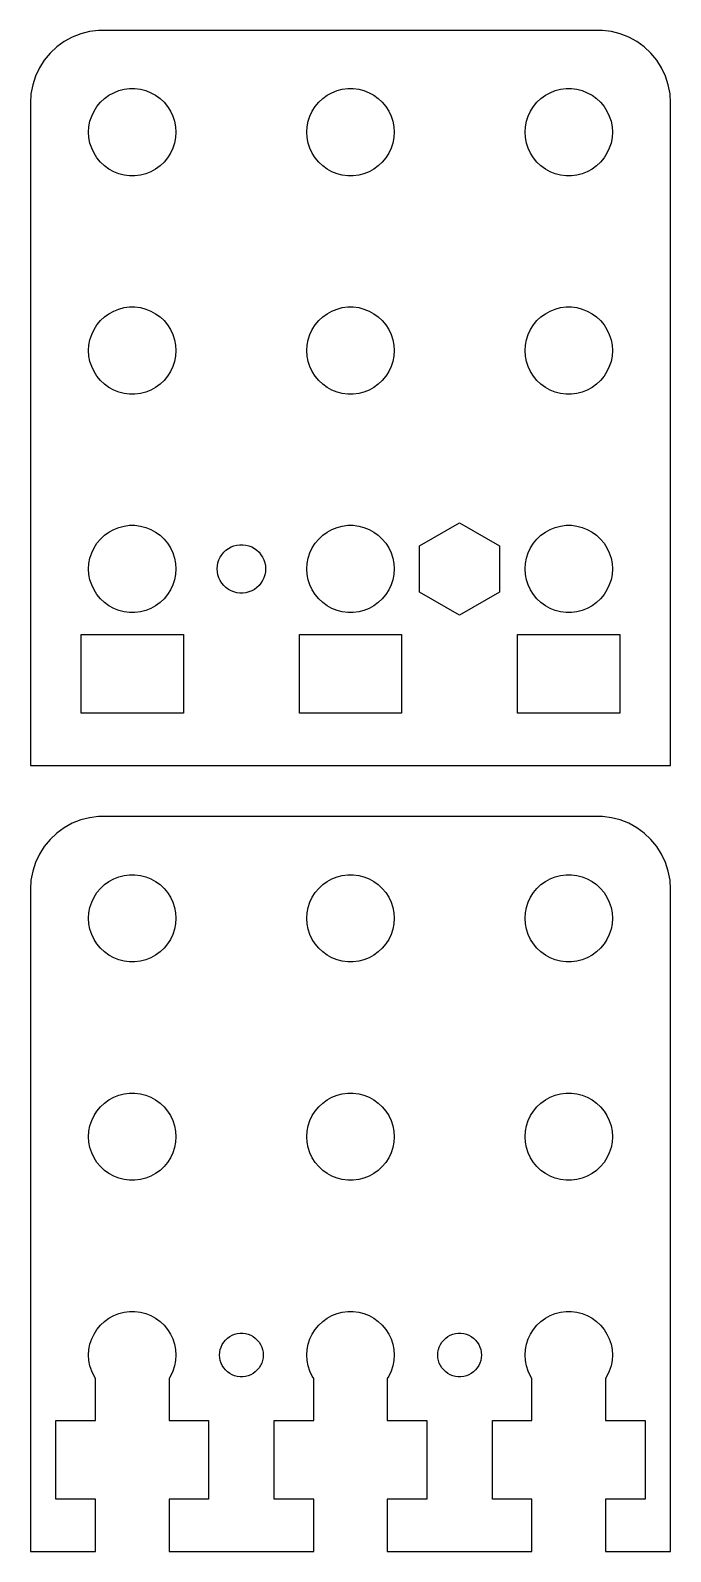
# Model space of a CAD drawing. Header units: metres. Extents: x -22 to 22, y 0 to 212.
# Drawn here: x -22 to 22, y 108 to 212.5 of the extents above; entities that cross this region are included whole.
import ezdxf

# ---------------------------------------------------------------- set-up
doc = ezdxf.new("R2010")
doc.units = ezdxf.units.M

msp = doc.modelspace()

# ---------------------------------------------------------------- linework, layer by layer
for p, q in [((-18.5451, 212.255), (-19.1289, 212.024)), ((-17.9369, 212.411), (-18.5451, 212.255)), ((-17.3139, 212.49), (-17.9369, 212.411)), ((17.3139, 212.49), (-17.3139, 212.49)), ((17.9369, 212.411), (17.3139, 212.49)), ((18.5451, 212.255), (17.9369, 212.411)), ((19.1289, 212.024), (18.5451, 212.255)), ((-20.1871, 211.353), (-20.6448, 210.923)), ((-19.6791, 211.722), (-20.1871, 211.353)), ((-19.1289, 212.024), (-19.6791, 211.722)), ((19.6791, 211.722), (19.1289, 212.024)), ((20.1871, 211.353), (19.6791, 211.722)), ((20.6448, 210.923), (20.1871, 211.353)), ((-21.0451, 210.439), (-21.3815, 209.909)), ((-20.6448, 210.923), (-21.0451, 210.439)), ((21.0451, 210.439), (20.6448, 210.923)), ((21.3815, 209.909), (21.0451, 210.439)), ((-21.6489, 209.341), (-21.8429, 208.743)), ((-21.3815, 209.909), (-21.6489, 209.341)), ((21.6489, 209.341), (21.3815, 209.909)), ((21.8429, 208.743), (21.6489, 209.341)), ((-21.9606, 208.127), (-22, 207.5)), ((-21.8429, 208.743), (-21.9606, 208.127)), ((-16.9123, 207.812), (-16.6075, 208.033)), ((-16.6075, 208.033), (-16.2773, 208.214)), ((-16.2773, 208.214), (-15.927, 208.353)), ((-15.927, 208.353), (-15.5621, 208.447)), ((-15.5621, 208.447), (-15.1884, 208.494)), ((-15.1884, 208.494), (-14.8116, 208.494)), ((-14.8116, 208.494), (-14.4379, 208.447)), ((-14.4379, 208.447), (-14.0729, 208.353)), ((-14.0729, 208.353), (-13.7227, 208.214)), ((-13.7227, 208.214), (-13.3925, 208.033)), ((-13.3925, 208.033), (-13.0877, 207.812)), ((-1.91226, 207.812), (-1.60747, 208.033)), ((-1.60747, 208.033), (-1.27733, 208.214)), ((-1.27733, 208.214), (-0.92705, 208.353)), ((-0.92705, 208.353), (-0.56213, 208.447)), ((-0.56213, 208.447), (-0.18837, 208.494)), ((-0.18837, 208.494), (0.18837, 208.494)), ((0.18837, 208.494), (0.56213, 208.447)), ((0.56213, 208.447), (0.92705, 208.353)), ((0.92705, 208.353), (1.27733, 208.214)), ((1.27733, 208.214), (1.60747, 208.033)), ((1.60747, 208.033), (1.91226, 207.812)), ((13.0877, 207.812), (13.3925, 208.033)), ((13.3925, 208.033), (13.7227, 208.214)), ((13.7227, 208.214), (14.0729, 208.353)), ((14.0729, 208.353), (14.4379, 208.447)), ((14.4379, 208.447), (14.8116, 208.494)), ((14.8116, 208.494), (15.1884, 208.494)), ((15.1884, 208.494), (15.5621, 208.447)), ((15.5621, 208.447), (15.927, 208.353)), ((15.927, 208.353), (16.2773, 208.214)), ((16.2773, 208.214), (16.6075, 208.033)), ((16.6075, 208.033), (16.9123, 207.812)), ((21.9606, 208.127), (21.8429, 208.743)), ((22, 207.5), (21.9606, 208.127)), ((-22, 207.5), (-22, 162)), ((-17.7893, 206.604), (-17.6289, 206.945)), ((-17.6289, 206.945), (-17.427, 207.263)), ((-17.427, 207.263), (-17.1869, 207.554)), ((-17.1869, 207.554), (-16.9123, 207.812)), ((-13.0877, 207.812), (-12.8131, 207.554)), ((-12.8131, 207.554), (-12.5729, 207.263)), ((-12.5729, 207.263), (-12.3711, 206.945)), ((-12.3711, 206.945), (-12.2107, 206.604)), ((-2.78932, 206.604), (-2.62891, 206.945)), ((-2.62891, 206.945), (-2.42705, 207.263)), ((-2.42705, 207.263), (-2.1869, 207.554)), ((-2.1869, 207.554), (-1.91226, 207.812)), ((1.91226, 207.812), (2.1869, 207.554)), ((2.1869, 207.554), (2.42705, 207.263)), ((2.42705, 207.263), (2.62891, 206.945)), ((2.62891, 206.945), (2.78932, 206.604)), ((12.2107, 206.604), (12.3711, 206.945)), ((12.3711, 206.945), (12.5729, 207.263)), ((12.5729, 207.263), (12.8131, 207.554)), ((12.8131, 207.554), (13.0877, 207.812)), ((16.9123, 207.812), (17.1869, 207.554)), ((17.1869, 207.554), (17.427, 207.263)), ((17.427, 207.263), (17.6289, 206.945)), ((17.6289, 206.945), (17.7893, 206.604)), ((22, 162), (22, 207.5)), ((-18, 205.5), (-17.9763, 205.876)), ((-17.9763, 205.876), (-17.9057, 206.246)), ((-17.9057, 206.246), (-17.7893, 206.604)), ((-12.2107, 206.604), (-12.0942, 206.246)), ((-12.0942, 206.246), (-12.0237, 205.876)), ((-12.0237, 205.876), (-12, 205.5)), ((-3, 205.5), (-2.97633, 205.876)), ((-2.97633, 205.876), (-2.90575, 206.246)), ((-2.90575, 206.246), (-2.78932, 206.604)), ((2.78932, 206.604), (2.90575, 206.246)), ((2.90575, 206.246), (2.97633, 205.876)), ((2.97633, 205.876), (3, 205.5)), ((12, 205.5), (12.0237, 205.876)), ((12.0237, 205.876), (12.0942, 206.246)), ((12.0942, 206.246), (12.2107, 206.604)), ((17.7893, 206.604), (17.9057, 206.246)), ((17.9057, 206.246), (17.9763, 205.876)), ((17.9763, 205.876), (18, 205.5)), ((-17.9763, 205.124), (-18, 205.5)), ((-17.9057, 204.754), (-17.9763, 205.124)), ((-12.0237, 205.124), (-12.0942, 204.754)), ((-12, 205.5), (-12.0237, 205.124)), ((-2.97633, 205.124), (-3, 205.5)), ((-2.90575, 204.754), (-2.97633, 205.124)), ((2.97633, 205.124), (2.90575, 204.754)), ((3, 205.5), (2.97633, 205.124)), ((12.0237, 205.124), (12, 205.5)), ((12.0942, 204.754), (12.0237, 205.124)), ((17.9763, 205.124), (17.9057, 204.754)), ((18, 205.5), (17.9763, 205.124)), ((-17.7893, 204.396), (-17.9057, 204.754)), ((-17.6289, 204.055), (-17.7893, 204.396)), ((-17.427, 203.737), (-17.6289, 204.055)), ((-12.3711, 204.055), (-12.5729, 203.737)), ((-12.2107, 204.396), (-12.3711, 204.055)), ((-12.0942, 204.754), (-12.2107, 204.396)), ((-2.78932, 204.396), (-2.90575, 204.754)), ((-2.62891, 204.055), (-2.78932, 204.396)), ((-2.42705, 203.737), (-2.62891, 204.055)), ((2.62891, 204.055), (2.42705, 203.737)), ((2.78932, 204.396), (2.62891, 204.055)), ((2.90575, 204.754), (2.78932, 204.396)), ((12.2107, 204.396), (12.0942, 204.754)), ((12.3711, 204.055), (12.2107, 204.396)), ((12.5729, 203.737), (12.3711, 204.055)), ((17.6289, 204.055), (17.427, 203.737)), ((17.7893, 204.396), (17.6289, 204.055)), ((17.9057, 204.754), (17.7893, 204.396)), ((-17.1869, 203.446), (-17.427, 203.737)), ((-16.9123, 203.188), (-17.1869, 203.446)), ((-16.6075, 202.967), (-16.9123, 203.188)), ((-16.2773, 202.786), (-16.6075, 202.967)), ((-15.927, 202.647), (-16.2773, 202.786)), ((-13.7227, 202.786), (-14.0729, 202.647)), ((-13.3925, 202.967), (-13.7227, 202.786)), ((-13.0877, 203.188), (-13.3925, 202.967)), ((-12.8131, 203.446), (-13.0877, 203.188)), ((-12.5729, 203.737), (-12.8131, 203.446)), ((-2.1869, 203.446), (-2.42705, 203.737)), ((-1.91226, 203.188), (-2.1869, 203.446)), ((-1.60747, 202.967), (-1.91226, 203.188)), ((-1.27733, 202.786), (-1.60747, 202.967)), ((-0.92705, 202.647), (-1.27733, 202.786)), ((1.27733, 202.786), (0.92705, 202.647)), ((1.60747, 202.967), (1.27733, 202.786)), ((1.91226, 203.188), (1.60747, 202.967)), ((2.1869, 203.446), (1.91226, 203.188)), ((2.42705, 203.737), (2.1869, 203.446)), ((12.8131, 203.446), (12.5729, 203.737)), ((13.0877, 203.188), (12.8131, 203.446)), ((13.3925, 202.967), (13.0877, 203.188)), ((13.7227, 202.786), (13.3925, 202.967)), ((14.0729, 202.647), (13.7227, 202.786)), ((16.2773, 202.786), (15.927, 202.647)), ((16.6075, 202.967), (16.2773, 202.786)), ((16.9123, 203.188), (16.6075, 202.967)), ((17.1869, 203.446), (16.9123, 203.188)), ((17.427, 203.737), (17.1869, 203.446)), ((-15.5621, 202.553), (-15.927, 202.647)), ((-15.1884, 202.506), (-15.5621, 202.553)), ((-14.8116, 202.506), (-15.1884, 202.506)), ((-14.4379, 202.553), (-14.8116, 202.506)), ((-14.0729, 202.647), (-14.4379, 202.553)), ((-0.56213, 202.553), (-0.92705, 202.647)), ((-0.18837, 202.506), (-0.56213, 202.553)), ((0.18837, 202.506), (-0.18837, 202.506)), ((0.56213, 202.553), (0.18837, 202.506)), ((0.92705, 202.647), (0.56213, 202.553)), ((14.4379, 202.553), (14.0729, 202.647)), ((14.8116, 202.506), (14.4379, 202.553)), ((15.1884, 202.506), (14.8116, 202.506)), ((15.5621, 202.553), (15.1884, 202.506)), ((15.927, 202.647), (15.5621, 202.553)), ((-16.2773, 193.214), (-15.927, 193.353)), ((-15.927, 193.353), (-15.5621, 193.447)), ((-15.5621, 193.447), (-15.1884, 193.494)), ((-15.1884, 193.494), (-14.8116, 193.494)), ((-14.8116, 193.494), (-14.4379, 193.447)), ((-14.4379, 193.447), (-14.0729, 193.353)), ((-14.0729, 193.353), (-13.7227, 193.214)), ((-1.27733, 193.214), (-0.92705, 193.353)), ((-0.92705, 193.353), (-0.56213, 193.447)), ((-0.56213, 193.447), (-0.18837, 193.494)), ((-0.18837, 193.494), (0.18837, 193.494)), ((0.18837, 193.494), (0.56213, 193.447)), ((0.56213, 193.447), (0.92705, 193.353)), ((0.92705, 193.353), (1.27733, 193.214)), ((13.7227, 193.214), (14.0729, 193.353)), ((14.0729, 193.353), (14.4379, 193.447)), ((14.4379, 193.447), (14.8116, 193.494)), ((14.8116, 193.494), (15.1884, 193.494)), ((15.1884, 193.494), (15.5621, 193.447)), ((15.5621, 193.447), (15.927, 193.353)), ((15.927, 193.353), (16.2773, 193.214)), ((-17.6289, 191.945), (-17.427, 192.263)), ((-17.427, 192.263), (-17.1869, 192.554)), ((-17.1869, 192.554), (-16.9123, 192.812)), ((-16.9123, 192.812), (-16.6075, 193.033)), ((-16.6075, 193.033), (-16.2773, 193.214)), ((-13.7227, 193.214), (-13.3925, 193.033)), ((-13.3925, 193.033), (-13.0877, 192.812)), ((-13.0877, 192.812), (-12.8131, 192.554)), ((-12.8131, 192.554), (-12.5729, 192.263)), ((-12.5729, 192.263), (-12.3711, 191.945)), ((-2.62891, 191.945), (-2.42705, 192.263)), ((-2.42705, 192.263), (-2.1869, 192.554)), ((-2.1869, 192.554), (-1.91226, 192.812)), ((-1.91226, 192.812), (-1.60747, 193.033)), ((-1.60747, 193.033), (-1.27733, 193.214)), ((1.27733, 193.214), (1.60747, 193.033)), ((1.60747, 193.033), (1.91226, 192.812)), ((1.91226, 192.812), (2.1869, 192.554)), ((2.1869, 192.554), (2.42705, 192.263)), ((2.42705, 192.263), (2.62891, 191.945)), ((12.3711, 191.945), (12.5729, 192.263)), ((12.5729, 192.263), (12.8131, 192.554)), ((12.8131, 192.554), (13.0877, 192.812)), ((13.0877, 192.812), (13.3925, 193.033)), ((13.3925, 193.033), (13.7227, 193.214)), ((16.2773, 193.214), (16.6075, 193.033)), ((16.6075, 193.033), (16.9123, 192.812)), ((16.9123, 192.812), (17.1869, 192.554)), ((17.1869, 192.554), (17.427, 192.263)), ((17.427, 192.263), (17.6289, 191.945)), ((-17.9763, 190.876), (-17.9057, 191.246)), ((-17.9057, 191.246), (-17.7893, 191.604)), ((-17.7893, 191.604), (-17.6289, 191.945)), ((-12.3711, 191.945), (-12.2107, 191.604)), ((-12.2107, 191.604), (-12.0942, 191.246)), ((-12.0942, 191.246), (-12.0237, 190.876)), ((-2.97633, 190.876), (-2.90575, 191.246)), ((-2.90575, 191.246), (-2.78932, 191.604)), ((-2.78932, 191.604), (-2.62891, 191.945)), ((2.62891, 191.945), (2.78932, 191.604)), ((2.78932, 191.604), (2.90575, 191.246)), ((2.90575, 191.246), (2.97633, 190.876)), ((12.0237, 190.876), (12.0942, 191.246)), ((12.0942, 191.246), (12.2107, 191.604)), ((12.2107, 191.604), (12.3711, 191.945)), ((17.6289, 191.945), (17.7893, 191.604)), ((17.7893, 191.604), (17.9057, 191.246)), ((17.9057, 191.246), (17.9763, 190.876)), ((-18, 190.5), (-17.9763, 190.876)), ((-17.9763, 190.124), (-18, 190.5)), ((-12.0237, 190.876), (-12, 190.5)), ((-12, 190.5), (-12.0237, 190.124)), ((-3, 190.5), (-2.97633, 190.876)), ((-2.97633, 190.124), (-3, 190.5)), ((2.97633, 190.876), (3, 190.5)), ((3, 190.5), (2.97633, 190.124)), ((12, 190.5), (12.0237, 190.876)), ((12.0237, 190.124), (12, 190.5)), ((17.9763, 190.876), (18, 190.5)), ((18, 190.5), (17.9763, 190.124)), ((-17.9057, 189.754), (-17.9763, 190.124)), ((-17.7893, 189.396), (-17.9057, 189.754)), ((-17.6289, 189.055), (-17.7893, 189.396)), ((-12.2107, 189.396), (-12.3711, 189.055)), ((-12.0942, 189.754), (-12.2107, 189.396)), ((-12.0237, 190.124), (-12.0942, 189.754)), ((-2.90575, 189.754), (-2.97633, 190.124)), ((-2.78932, 189.396), (-2.90575, 189.754)), ((-2.62891, 189.055), (-2.78932, 189.396)), ((2.78932, 189.396), (2.62891, 189.055)), ((2.90575, 189.754), (2.78932, 189.396)), ((2.97633, 190.124), (2.90575, 189.754)), ((12.0942, 189.754), (12.0237, 190.124)), ((12.2107, 189.396), (12.0942, 189.754)), ((12.3711, 189.055), (12.2107, 189.396)), ((17.7893, 189.396), (17.6289, 189.055)), ((17.9057, 189.754), (17.7893, 189.396)), ((17.9763, 190.124), (17.9057, 189.754)), ((-17.427, 188.737), (-17.6289, 189.055)), ((-17.1869, 188.446), (-17.427, 188.737)), ((-16.9123, 188.188), (-17.1869, 188.446)), ((-16.6075, 187.967), (-16.9123, 188.188)), ((-13.0877, 188.188), (-13.3925, 187.967)), ((-12.8131, 188.446), (-13.0877, 188.188)), ((-12.5729, 188.737), (-12.8131, 188.446)), ((-12.3711, 189.055), (-12.5729, 188.737)), ((-2.42705, 188.737), (-2.62891, 189.055)), ((-2.1869, 188.446), (-2.42705, 188.737)), ((-1.91226, 188.188), (-2.1869, 188.446)), ((-1.60747, 187.967), (-1.91226, 188.188)), ((1.91226, 188.188), (1.60747, 187.967)), ((2.1869, 188.446), (1.91226, 188.188)), ((2.42705, 188.737), (2.1869, 188.446)), ((2.62891, 189.055), (2.42705, 188.737)), ((12.5729, 188.737), (12.3711, 189.055)), ((12.8131, 188.446), (12.5729, 188.737)), ((13.0877, 188.188), (12.8131, 188.446)), ((13.3925, 187.967), (13.0877, 188.188)), ((16.9123, 188.188), (16.6075, 187.967)), ((17.1869, 188.446), (16.9123, 188.188)), ((17.427, 188.737), (17.1869, 188.446)), ((17.6289, 189.055), (17.427, 188.737)), ((-16.2773, 187.786), (-16.6075, 187.967)), ((-15.927, 187.647), (-16.2773, 187.786)), ((-15.5621, 187.553), (-15.927, 187.647)), ((-15.1884, 187.506), (-15.5621, 187.553)), ((-14.8116, 187.506), (-15.1884, 187.506)), ((-14.4379, 187.553), (-14.8116, 187.506)), ((-14.0729, 187.647), (-14.4379, 187.553)), ((-13.7227, 187.786), (-14.0729, 187.647)), ((-13.3925, 187.967), (-13.7227, 187.786)), ((-1.27733, 187.786), (-1.60747, 187.967)), ((-0.92705, 187.647), (-1.27733, 187.786)), ((-0.56213, 187.553), (-0.92705, 187.647)), ((-0.18837, 187.506), (-0.56213, 187.553)), ((0.18837, 187.506), (-0.18837, 187.506)), ((0.56213, 187.553), (0.18837, 187.506)), ((0.92705, 187.647), (0.56213, 187.553)), ((1.27733, 187.786), (0.92705, 187.647)), ((1.60747, 187.967), (1.27733, 187.786)), ((13.7227, 187.786), (13.3925, 187.967)), ((14.0729, 187.647), (13.7227, 187.786)), ((14.4379, 187.553), (14.0729, 187.647)), ((14.8116, 187.506), (14.4379, 187.553)), ((15.1884, 187.506), (14.8116, 187.506)), ((15.5621, 187.553), (15.1884, 187.506)), ((15.927, 187.647), (15.5621, 187.553)), ((16.2773, 187.786), (15.927, 187.647)), ((16.6075, 187.967), (16.2773, 187.786)), ((-17.1869, 177.554), (-16.9123, 177.812)), ((-16.9123, 177.812), (-16.6075, 178.033)), ((-16.6075, 178.033), (-16.2773, 178.214)), ((-16.2773, 178.214), (-15.927, 178.353)), ((-15.927, 178.353), (-15.5621, 178.447)), ((-15.5621, 178.447), (-15.1884, 178.494)), ((-15.1884, 178.494), (-14.8116, 178.494)), ((-14.8116, 178.494), (-14.4379, 178.447)), ((-14.4379, 178.447), (-14.0729, 178.353)), ((-14.0729, 178.353), (-13.7227, 178.214)), ((-13.7227, 178.214), (-13.3925, 178.033)), ((-13.3925, 178.033), (-13.0877, 177.812)), ((-13.0877, 177.812), (-12.8131, 177.554)), ((-2.1869, 177.554), (-1.91226, 177.812)), ((-1.91226, 177.812), (-1.60747, 178.033)), ((-1.60747, 178.033), (-1.27733, 178.214)), ((-1.27733, 178.214), (-0.92705, 178.353)), ((-0.92705, 178.353), (-0.56213, 178.447)), ((-0.56213, 178.447), (-0.18837, 178.494)), ((-0.18837, 178.494), (0.18837, 178.494)), ((0.18837, 178.494), (0.56213, 178.447)), ((0.56213, 178.447), (0.92705, 178.353)), ((0.92705, 178.353), (1.27733, 178.214)), ((1.27733, 178.214), (1.60747, 178.033)), ((1.60747, 178.033), (1.91226, 177.812)), ((1.91226, 177.812), (2.1869, 177.554)), ((4.75166, 177.087), (7.5, 178.673)), ((7.5, 178.673), (10.2483, 177.087)), ((12.8131, 177.554), (13.0877, 177.812)), ((13.0877, 177.812), (13.3925, 178.033)), ((13.3925, 178.033), (13.7227, 178.214)), ((13.7227, 178.214), (14.0729, 178.353)), ((14.0729, 178.353), (14.4379, 178.447)), ((14.4379, 178.447), (14.8116, 178.494)), ((14.8116, 178.494), (15.1884, 178.494)), ((15.1884, 178.494), (15.5621, 178.447)), ((15.5621, 178.447), (15.927, 178.353)), ((15.927, 178.353), (16.2773, 178.214)), ((16.2773, 178.214), (16.6075, 178.033)), ((16.6075, 178.033), (16.9123, 177.812)), ((16.9123, 177.812), (17.1869, 177.554)), ((-17.9057, 176.246), (-17.7893, 176.604)), ((-17.7893, 176.604), (-17.6289, 176.945)), ((-17.6289, 176.945), (-17.427, 177.263)), ((-17.427, 177.263), (-17.1869, 177.554)), ((-12.8131, 177.554), (-12.5729, 177.263)), ((-12.5729, 177.263), (-12.3711, 176.945)), ((-12.3711, 176.945), (-12.2107, 176.604)), ((-12.2107, 176.604), (-12.0942, 176.246)), ((-8.84677, 176.478), (-8.71352, 176.64)), ((-8.71352, 176.64), (-8.56111, 176.783)), ((-8.56111, 176.783), (-8.39198, 176.906)), ((-8.39198, 176.906), (-8.20879, 177.006)), ((-8.20879, 177.006), (-8.01442, 177.083)), ((-8.01442, 177.083), (-7.81192, 177.135)), ((-7.81192, 177.135), (-7.60452, 177.161)), ((-7.60452, 177.161), (-7.39546, 177.161)), ((-7.39546, 177.161), (-7.18806, 177.135)), ((-7.18806, 177.135), (-6.98557, 177.083)), ((-6.98557, 177.083), (-6.7912, 177.006)), ((-6.7912, 177.006), (-6.608, 176.906)), ((-6.608, 176.906), (-6.43887, 176.783)), ((-6.43887, 176.783), (-6.28647, 176.64)), ((-6.28647, 176.64), (-6.15321, 176.478)), ((-2.90575, 176.246), (-2.78932, 176.604)), ((-2.78932, 176.604), (-2.62891, 176.945)), ((-2.62891, 176.945), (-2.42705, 177.263)), ((-2.42705, 177.263), (-2.1869, 177.554)), ((2.1869, 177.554), (2.42705, 177.263)), ((2.42705, 177.263), (2.62891, 176.945)), ((2.62891, 176.945), (2.78932, 176.604)), ((2.78932, 176.604), (2.90575, 176.246)), ((4.75166, 173.913), (4.75166, 177.087)), ((10.2483, 177.087), (10.2483, 173.913)), ((12.0942, 176.246), (12.2107, 176.604)), ((12.2107, 176.604), (12.3711, 176.945)), ((12.3711, 176.945), (12.5729, 177.263)), ((12.5729, 177.263), (12.8131, 177.554)), ((17.1869, 177.554), (17.427, 177.263)), ((17.427, 177.263), (17.6289, 176.945)), ((17.6289, 176.945), (17.7893, 176.604)), ((17.7893, 176.604), (17.9057, 176.246)), ((-18, 175.5), (-17.9763, 175.876)), ((-17.9763, 175.876), (-17.9057, 176.246)), ((-12.0942, 176.246), (-12.0237, 175.876)), ((-12.0237, 175.876), (-12, 175.5)), ((-9.1647, 175.5), (-9.15157, 175.709)), ((-9.15157, 175.709), (-9.1124, 175.914)), ((-9.1124, 175.914), (-9.04779, 176.113)), ((-9.04779, 176.113), (-8.95879, 176.302)), ((-8.95879, 176.302), (-8.84677, 176.478)), ((-6.15321, 176.478), (-6.0412, 176.302)), ((-6.0412, 176.302), (-5.95219, 176.113)), ((-5.95219, 176.113), (-5.88759, 175.914)), ((-5.88759, 175.914), (-5.84842, 175.709)), ((-5.84842, 175.709), (-5.83528, 175.5)), ((-3, 175.5), (-2.97633, 175.876)), ((-2.97633, 175.876), (-2.90575, 176.246)), ((2.90575, 176.246), (2.97633, 175.876)), ((2.97633, 175.876), (3, 175.5)), ((12, 175.5), (12.0237, 175.876)), ((12.0237, 175.876), (12.0942, 176.246)), ((17.9057, 176.246), (17.9763, 175.876)), ((17.9763, 175.876), (18, 175.5)), ((-17.9763, 175.124), (-18, 175.5)), ((-17.9057, 174.754), (-17.9763, 175.124)), ((-17.7893, 174.396), (-17.9057, 174.754)), ((-12.0942, 174.754), (-12.2107, 174.396)), ((-12.0237, 175.124), (-12.0942, 174.754)), ((-12, 175.5), (-12.0237, 175.124)), ((-9.15157, 175.291), (-9.1647, 175.5)), ((-9.1124, 175.086), (-9.15157, 175.291)), ((-9.04779, 174.887), (-9.1124, 175.086)), ((-8.95879, 174.698), (-9.04779, 174.887)), ((-8.84677, 174.521), (-8.95879, 174.698)), ((-8.71352, 174.36), (-8.84677, 174.521)), ((-6.15321, 174.521), (-6.28647, 174.36)), ((-6.0412, 174.698), (-6.15321, 174.521)), ((-5.95219, 174.887), (-6.0412, 174.698)), ((-5.88759, 175.086), (-5.95219, 174.887)), ((-5.84842, 175.291), (-5.88759, 175.086)), ((-5.83528, 175.5), (-5.84842, 175.291)), ((-2.97633, 175.124), (-3, 175.5)), ((-2.90575, 174.754), (-2.97633, 175.124)), ((-2.78932, 174.396), (-2.90575, 174.754)), ((2.90575, 174.754), (2.78932, 174.396)), ((2.97633, 175.124), (2.90575, 174.754)), ((3, 175.5), (2.97633, 175.124)), ((12.0237, 175.124), (12, 175.5)), ((12.0942, 174.754), (12.0237, 175.124)), ((12.2107, 174.396), (12.0942, 174.754)), ((17.9057, 174.754), (17.7893, 174.396)), ((17.9763, 175.124), (17.9057, 174.754)), ((18, 175.5), (17.9763, 175.124)), ((-17.6289, 174.055), (-17.7893, 174.396)), ((-17.427, 173.737), (-17.6289, 174.055)), ((-17.1869, 173.446), (-17.427, 173.737)), ((-12.5729, 173.737), (-12.8131, 173.446)), ((-12.3711, 174.055), (-12.5729, 173.737)), ((-12.2107, 174.396), (-12.3711, 174.055)), ((-8.56111, 174.217), (-8.71352, 174.36)), ((-8.39198, 174.094), (-8.56111, 174.217)), ((-8.20879, 173.994), (-8.39198, 174.094)), ((-8.01442, 173.917), (-8.20879, 173.994)), ((-7.81192, 173.865), (-8.01442, 173.917)), ((-7.60452, 173.839), (-7.81192, 173.865)), ((-7.39546, 173.839), (-7.60452, 173.839)), ((-7.18806, 173.865), (-7.39546, 173.839)), ((-6.98557, 173.917), (-7.18806, 173.865)), ((-6.7912, 173.994), (-6.98557, 173.917)), ((-6.608, 174.094), (-6.7912, 173.994)), ((-6.43887, 174.217), (-6.608, 174.094)), ((-6.28647, 174.36), (-6.43887, 174.217)), ((-2.62891, 174.055), (-2.78932, 174.396)), ((-2.42705, 173.737), (-2.62891, 174.055)), ((-2.1869, 173.446), (-2.42705, 173.737)), ((2.42705, 173.737), (2.1869, 173.446)), ((2.62891, 174.055), (2.42705, 173.737)), ((2.78932, 174.396), (2.62891, 174.055)), ((7.49998, 172.327), (4.75166, 173.913)), ((10.2483, 173.913), (7.49998, 172.327)), ((12.3711, 174.055), (12.2107, 174.396)), ((12.5729, 173.737), (12.3711, 174.055)), ((12.8131, 173.446), (12.5729, 173.737)), ((17.427, 173.737), (17.1869, 173.446)), ((17.6289, 174.055), (17.427, 173.737)), ((17.7893, 174.396), (17.6289, 174.055)), ((-16.9123, 173.188), (-17.1869, 173.446)), ((-16.6075, 172.967), (-16.9123, 173.188)), ((-16.2773, 172.786), (-16.6075, 172.967)), ((-15.927, 172.647), (-16.2773, 172.786)), ((-15.5621, 172.553), (-15.927, 172.647)), ((-15.1884, 172.506), (-15.5621, 172.553)), ((-14.8116, 172.506), (-15.1884, 172.506)), ((-14.4379, 172.553), (-14.8116, 172.506)), ((-14.0729, 172.647), (-14.4379, 172.553)), ((-13.7227, 172.786), (-14.0729, 172.647)), ((-13.3925, 172.967), (-13.7227, 172.786)), ((-13.0877, 173.188), (-13.3925, 172.967)), ((-12.8131, 173.446), (-13.0877, 173.188)), ((-1.91226, 173.188), (-2.1869, 173.446)), ((-1.60747, 172.967), (-1.91226, 173.188)), ((-1.27733, 172.786), (-1.60747, 172.967)), ((-0.92705, 172.647), (-1.27733, 172.786)), ((-0.56213, 172.553), (-0.92705, 172.647)), ((-0.18837, 172.506), (-0.56213, 172.553)), ((0.18837, 172.506), (-0.18837, 172.506)), ((0.56213, 172.553), (0.18837, 172.506)), ((0.92705, 172.647), (0.56213, 172.553)), ((1.27733, 172.786), (0.92705, 172.647)), ((1.60747, 172.967), (1.27733, 172.786)), ((1.91226, 173.188), (1.60747, 172.967)), ((2.1869, 173.446), (1.91226, 173.188)), ((13.0877, 173.188), (12.8131, 173.446)), ((13.3925, 172.967), (13.0877, 173.188)), ((13.7227, 172.786), (13.3925, 172.967)), ((14.0729, 172.647), (13.7227, 172.786)), ((14.4379, 172.553), (14.0729, 172.647)), ((14.8116, 172.506), (14.4379, 172.553)), ((15.1884, 172.506), (14.8116, 172.506)), ((15.5621, 172.553), (15.1884, 172.506)), ((15.927, 172.647), (15.5621, 172.553)), ((16.2773, 172.786), (15.927, 172.647)), ((16.6075, 172.967), (16.2773, 172.786)), ((16.9123, 173.188), (16.6075, 172.967)), ((17.1869, 173.446), (16.9123, 173.188)), ((-18.5142, 165.6), (-18.5142, 171)), ((-18.5142, 171), (-11.4858, 171)), ((-11.4858, 171), (-11.4858, 165.6)), ((-3.51418, 165.6), (-3.51418, 171)), ((-3.51418, 171), (3.51418, 171)), ((3.51418, 171), (3.51418, 165.6)), ((11.4858, 165.6), (11.4858, 171)), ((11.4858, 171), (18.5142, 171)), ((18.5142, 171), (18.5142, 165.6)), ((-11.4858, 165.6), (-18.5142, 165.6)), ((3.51418, 165.6), (-3.51418, 165.6)), ((18.5142, 165.6), (11.4858, 165.6)), ((-22, 162), (22, 162)), ((-19.1289, 158.024), (-19.6791, 157.722)), ((-18.5451, 158.255), (-19.1289, 158.024)), ((-17.9369, 158.411), (-18.5451, 158.255)), ((-17.3139, 158.49), (-17.9369, 158.411)), ((17.3139, 158.49), (-17.3139, 158.49)), ((17.9369, 158.411), (17.3139, 158.49)), ((18.5451, 158.255), (17.9369, 158.411)), ((19.1289, 158.024), (18.5451, 158.255)), ((19.6791, 157.722), (19.1289, 158.024)), ((-20.6448, 156.923), (-21.0451, 156.439)), ((-20.1871, 157.353), (-20.6448, 156.923)), ((-19.6791, 157.722), (-20.1871, 157.353)), ((20.1871, 157.353), (19.6791, 157.722)), ((20.6448, 156.923), (20.1871, 157.353)), ((21.0451, 156.439), (20.6448, 156.923)), ((-21.3815, 155.909), (-21.6489, 155.341)), ((-21.0451, 156.439), (-21.3815, 155.909)), ((21.3815, 155.909), (21.0451, 156.439)), ((21.6489, 155.341), (21.3815, 155.909)), ((-21.8429, 154.743), (-21.9606, 154.127)), ((-21.6489, 155.341), (-21.8429, 154.743)), ((21.8429, 154.743), (21.6489, 155.341)), ((21.9606, 154.127), (21.8429, 154.743)), ((-21.9606, 154.127), (-22, 153.5)), ((-17.1869, 153.554), (-16.9123, 153.812)), ((-16.9123, 153.812), (-16.6075, 154.033)), ((-16.6075, 154.033), (-16.2773, 154.214)), ((-16.2773, 154.214), (-15.927, 154.353)), ((-15.927, 154.353), (-15.5621, 154.447)), ((-15.5621, 154.447), (-15.1884, 154.494)), ((-15.1884, 154.494), (-14.8116, 154.494)), ((-14.8116, 154.494), (-14.4379, 154.447)), ((-14.4379, 154.447), (-14.0729, 154.353)), ((-14.0729, 154.353), (-13.7227, 154.214)), ((-13.7227, 154.214), (-13.3925, 154.033)), ((-13.3925, 154.033), (-13.0877, 153.812)), ((-13.0877, 153.812), (-12.8131, 153.554)), ((-2.1869, 153.554), (-1.91226, 153.812)), ((-1.91226, 153.812), (-1.60747, 154.033)), ((-1.60747, 154.033), (-1.27733, 154.214)), ((-1.27733, 154.214), (-0.92705, 154.353)), ((-0.92705, 154.353), (-0.56213, 154.447)), ((-0.56213, 154.447), (-0.18837, 154.494)), ((-0.18837, 154.494), (0.18837, 154.494)), ((0.18837, 154.494), (0.56213, 154.447)), ((0.56213, 154.447), (0.92705, 154.353)), ((0.92705, 154.353), (1.27733, 154.214)), ((1.27733, 154.214), (1.60747, 154.033)), ((1.60747, 154.033), (1.91226, 153.812)), ((1.91226, 153.812), (2.1869, 153.554)), ((12.8131, 153.554), (13.0877, 153.812)), ((13.0877, 153.812), (13.3925, 154.033)), ((13.3925, 154.033), (13.7227, 154.214)), ((13.7227, 154.214), (14.0729, 154.353)), ((14.0729, 154.353), (14.4379, 154.447)), ((14.4379, 154.447), (14.8116, 154.494)), ((14.8116, 154.494), (15.1884, 154.494)), ((15.1884, 154.494), (15.5621, 154.447)), ((15.5621, 154.447), (15.927, 154.353)), ((15.927, 154.353), (16.2773, 154.214)), ((16.2773, 154.214), (16.6075, 154.033)), ((16.6075, 154.033), (16.9123, 153.812)), ((16.9123, 153.812), (17.1869, 153.554)), ((22, 153.5), (21.9606, 154.127)), ((-22, 153.5), (-22, 108)), ((-17.9057, 152.246), (-17.7893, 152.604)), ((-17.7893, 152.604), (-17.6289, 152.945)), ((-17.6289, 152.945), (-17.427, 153.263)), ((-17.427, 153.263), (-17.1869, 153.554)), ((-12.8131, 153.554), (-12.5729, 153.263)), ((-12.5729, 153.263), (-12.3711, 152.945)), ((-12.3711, 152.945), (-12.2107, 152.604)), ((-12.2107, 152.604), (-12.0942, 152.246)), ((-2.90575, 152.246), (-2.78932, 152.604)), ((-2.78932, 152.604), (-2.62891, 152.945)), ((-2.62891, 152.945), (-2.42705, 153.263)), ((-2.42705, 153.263), (-2.1869, 153.554)), ((2.1869, 153.554), (2.42705, 153.263)), ((2.42705, 153.263), (2.62891, 152.945)), ((2.62891, 152.945), (2.78932, 152.604)), ((2.78932, 152.604), (2.90575, 152.246)), ((12.0942, 152.246), (12.2107, 152.604)), ((12.2107, 152.604), (12.3711, 152.945)), ((12.3711, 152.945), (12.5729, 153.263)), ((12.5729, 153.263), (12.8131, 153.554)), ((17.1869, 153.554), (17.427, 153.263)), ((17.427, 153.263), (17.6289, 152.945)), ((17.6289, 152.945), (17.7893, 152.604)), ((17.7893, 152.604), (17.9057, 152.246)), ((22, 108), (22, 153.5)), ((-18, 151.5), (-17.9763, 151.876)), ((-17.9763, 151.876), (-17.9057, 152.246)), ((-12.0942, 152.246), (-12.0237, 151.876)), ((-12.0237, 151.876), (-12, 151.5)), ((-3, 151.5), (-2.97633, 151.876)), ((-2.97633, 151.876), (-2.90575, 152.246)), ((2.90575, 152.246), (2.97633, 151.876)), ((2.97633, 151.876), (3, 151.5)), ((12, 151.5), (12.0237, 151.876)), ((12.0237, 151.876), (12.0942, 152.246)), ((17.9057, 152.246), (17.9763, 151.876)), ((17.9763, 151.876), (18, 151.5)), ((-17.9763, 151.124), (-18, 151.5)), ((-17.9057, 150.754), (-17.9763, 151.124)), ((-17.7893, 150.396), (-17.9057, 150.754)), ((-12.0942, 150.754), (-12.2107, 150.396)), ((-12.0237, 151.124), (-12.0942, 150.754)), ((-12, 151.5), (-12.0237, 151.124)), ((-2.97633, 151.124), (-3, 151.5)), ((-2.90575, 150.754), (-2.97633, 151.124)), ((-2.78932, 150.396), (-2.90575, 150.754)), ((2.90575, 150.754), (2.78932, 150.396)), ((2.97633, 151.124), (2.90575, 150.754)), ((3, 151.5), (2.97633, 151.124)), ((12.0237, 151.124), (12, 151.5)), ((12.0942, 150.754), (12.0237, 151.124)), ((12.2107, 150.396), (12.0942, 150.754)), ((17.9057, 150.754), (17.7893, 150.396)), ((17.9763, 151.124), (17.9057, 150.754)), ((18, 151.5), (17.9763, 151.124)), ((-17.6289, 150.055), (-17.7893, 150.396)), ((-17.427, 149.737), (-17.6289, 150.055)), ((-17.1869, 149.446), (-17.427, 149.737)), ((-16.9123, 149.188), (-17.1869, 149.446)), ((-12.8131, 149.446), (-13.0877, 149.188)), ((-12.5729, 149.737), (-12.8131, 149.446)), ((-12.3711, 150.055), (-12.5729, 149.737)), ((-12.2107, 150.396), (-12.3711, 150.055)), ((-2.62891, 150.055), (-2.78932, 150.396)), ((-2.42705, 149.737), (-2.62891, 150.055)), ((-2.1869, 149.446), (-2.42705, 149.737)), ((-1.91226, 149.188), (-2.1869, 149.446)), ((2.1869, 149.446), (1.91226, 149.188)), ((2.42705, 149.737), (2.1869, 149.446)), ((2.62891, 150.055), (2.42705, 149.737)), ((2.78932, 150.396), (2.62891, 150.055)), ((12.3711, 150.055), (12.2107, 150.396)), ((12.5729, 149.737), (12.3711, 150.055)), ((12.8131, 149.446), (12.5729, 149.737)), ((13.0877, 149.188), (12.8131, 149.446)), ((17.1869, 149.446), (16.9123, 149.188)), ((17.427, 149.737), (17.1869, 149.446)), ((17.6289, 150.055), (17.427, 149.737)), ((17.7893, 150.396), (17.6289, 150.055)), ((-16.6075, 148.967), (-16.9123, 149.188)), ((-16.2773, 148.786), (-16.6075, 148.967)), ((-15.927, 148.647), (-16.2773, 148.786)), ((-15.5621, 148.553), (-15.927, 148.647)), ((-15.1884, 148.506), (-15.5621, 148.553)), ((-14.8116, 148.506), (-15.1884, 148.506)), ((-14.4379, 148.553), (-14.8116, 148.506)), ((-14.0729, 148.647), (-14.4379, 148.553)), ((-13.7227, 148.786), (-14.0729, 148.647)), ((-13.3925, 148.967), (-13.7227, 148.786)), ((-13.0877, 149.188), (-13.3925, 148.967)), ((-1.60747, 148.967), (-1.91226, 149.188)), ((-1.27733, 148.786), (-1.60747, 148.967)), ((-0.92705, 148.647), (-1.27733, 148.786)), ((-0.56213, 148.553), (-0.92705, 148.647)), ((-0.18837, 148.506), (-0.56213, 148.553)), ((0.18837, 148.506), (-0.18837, 148.506)), ((0.56213, 148.553), (0.18837, 148.506)), ((0.92705, 148.647), (0.56213, 148.553)), ((1.27733, 148.786), (0.92705, 148.647)), ((1.60747, 148.967), (1.27733, 148.786)), ((1.91226, 149.188), (1.60747, 148.967)), ((13.3925, 148.967), (13.0877, 149.188)), ((13.7227, 148.786), (13.3925, 148.967)), ((14.0729, 148.647), (13.7227, 148.786)), ((14.4379, 148.553), (14.0729, 148.647)), ((14.8116, 148.506), (14.4379, 148.553)), ((15.1884, 148.506), (14.8116, 148.506)), ((15.5621, 148.553), (15.1884, 148.506)), ((15.927, 148.647), (15.5621, 148.553)), ((16.2773, 148.786), (15.927, 148.647)), ((16.6075, 148.967), (16.2773, 148.786)), ((16.9123, 149.188), (16.6075, 148.967)), ((-16.9123, 138.812), (-16.6075, 139.033)), ((-16.6075, 139.033), (-16.2773, 139.214)), ((-16.2773, 139.214), (-15.927, 139.353)), ((-15.927, 139.353), (-15.5621, 139.447)), ((-15.5621, 139.447), (-15.1884, 139.494)), ((-15.1884, 139.494), (-14.8116, 139.494)), ((-14.8116, 139.494), (-14.4379, 139.447)), ((-14.4379, 139.447), (-14.0729, 139.353)), ((-14.0729, 139.353), (-13.7227, 139.214)), ((-13.7227, 139.214), (-13.3925, 139.033)), ((-13.3925, 139.033), (-13.0877, 138.812)), ((-1.91226, 138.812), (-1.60747, 139.033)), ((-1.60747, 139.033), (-1.27733, 139.214)), ((-1.27733, 139.214), (-0.92705, 139.353)), ((-0.92705, 139.353), (-0.56213, 139.447)), ((-0.56213, 139.447), (-0.18837, 139.494)), ((-0.18837, 139.494), (0.18837, 139.494)), ((0.18837, 139.494), (0.56213, 139.447)), ((0.56213, 139.447), (0.92705, 139.353)), ((0.92705, 139.353), (1.27733, 139.214)), ((1.27733, 139.214), (1.60747, 139.033)), ((1.60747, 139.033), (1.91226, 138.812)), ((13.0877, 138.812), (13.3925, 139.033)), ((13.3925, 139.033), (13.7227, 139.214)), ((13.7227, 139.214), (14.0729, 139.353)), ((14.0729, 139.353), (14.4379, 139.447)), ((14.4379, 139.447), (14.8116, 139.494)), ((14.8116, 139.494), (15.1884, 139.494)), ((15.1884, 139.494), (15.5621, 139.447)), ((15.5621, 139.447), (15.927, 139.353)), ((15.927, 139.353), (16.2773, 139.214)), ((16.2773, 139.214), (16.6075, 139.033)), ((16.6075, 139.033), (16.9123, 138.812)), ((-17.7893, 137.604), (-17.6289, 137.945)), ((-17.6289, 137.945), (-17.427, 138.263)), ((-17.427, 138.263), (-17.1869, 138.554)), ((-17.1869, 138.554), (-16.9123, 138.812)), ((-13.0877, 138.812), (-12.8131, 138.554)), ((-12.8131, 138.554), (-12.5729, 138.263)), ((-12.5729, 138.263), (-12.3711, 137.945)), ((-12.3711, 137.945), (-12.2107, 137.604)), ((-2.78932, 137.604), (-2.62891, 137.945)), ((-2.62891, 137.945), (-2.42705, 138.263)), ((-2.42705, 138.263), (-2.1869, 138.554)), ((-2.1869, 138.554), (-1.91226, 138.812)), ((1.91226, 138.812), (2.1869, 138.554)), ((2.1869, 138.554), (2.42705, 138.263)), ((2.42705, 138.263), (2.62891, 137.945)), ((2.62891, 137.945), (2.78932, 137.604)), ((12.2107, 137.604), (12.3711, 137.945)), ((12.3711, 137.945), (12.5729, 138.263)), ((12.5729, 138.263), (12.8131, 138.554)), ((12.8131, 138.554), (13.0877, 138.812)), ((16.9123, 138.812), (17.1869, 138.554)), ((17.1869, 138.554), (17.427, 138.263)), ((17.427, 138.263), (17.6289, 137.945)), ((17.6289, 137.945), (17.7893, 137.604)), ((-17.9763, 136.876), (-17.9057, 137.246)), ((-17.9057, 137.246), (-17.7893, 137.604)), ((-12.2107, 137.604), (-12.0942, 137.246)), ((-12.0942, 137.246), (-12.0237, 136.876)), ((-2.97633, 136.876), (-2.90575, 137.246)), ((-2.90575, 137.246), (-2.78932, 137.604)), ((2.78932, 137.604), (2.90575, 137.246)), ((2.90575, 137.246), (2.97633, 136.876)), ((12.0237, 136.876), (12.0942, 137.246)), ((12.0942, 137.246), (12.2107, 137.604)), ((17.7893, 137.604), (17.9057, 137.246)), ((17.9057, 137.246), (17.9763, 136.876)), ((-18, 136.5), (-17.9763, 136.876)), ((-17.9763, 136.124), (-18, 136.5)), ((-17.9057, 135.754), (-17.9763, 136.124)), ((-12.0237, 136.124), (-12.0942, 135.754)), ((-12.0237, 136.876), (-12, 136.5)), ((-12, 136.5), (-12.0237, 136.124)), ((-3, 136.5), (-2.97633, 136.876)), ((-2.97633, 136.124), (-3, 136.5)), ((-2.90575, 135.754), (-2.97633, 136.124)), ((2.97633, 136.124), (2.90575, 135.754)), ((2.97633, 136.876), (3, 136.5)), ((3, 136.5), (2.97633, 136.124)), ((12, 136.5), (12.0237, 136.876)), ((12.0237, 136.124), (12, 136.5)), ((12.0942, 135.754), (12.0237, 136.124)), ((17.9763, 136.124), (17.9057, 135.754)), ((17.9763, 136.876), (18, 136.5)), ((18, 136.5), (17.9763, 136.124)), ((-17.7893, 135.396), (-17.9057, 135.754)), ((-17.6289, 135.055), (-17.7893, 135.396)), ((-17.427, 134.737), (-17.6289, 135.055)), ((-12.3711, 135.055), (-12.5729, 134.737)), ((-12.2107, 135.396), (-12.3711, 135.055)), ((-12.0942, 135.754), (-12.2107, 135.396)), ((-2.78932, 135.396), (-2.90575, 135.754)), ((-2.62891, 135.055), (-2.78932, 135.396)), ((-2.42705, 134.737), (-2.62891, 135.055)), ((2.62891, 135.055), (2.42705, 134.737)), ((2.78932, 135.396), (2.62891, 135.055)), ((2.90575, 135.754), (2.78932, 135.396)), ((12.2107, 135.396), (12.0942, 135.754)), ((12.3711, 135.055), (12.2107, 135.396)), ((12.5729, 134.737), (12.3711, 135.055)), ((17.6289, 135.055), (17.427, 134.737)), ((17.7893, 135.396), (17.6289, 135.055)), ((17.9057, 135.754), (17.7893, 135.396)), ((-17.1869, 134.446), (-17.427, 134.737)), ((-16.9123, 134.188), (-17.1869, 134.446)), ((-16.6075, 133.967), (-16.9123, 134.188)), ((-16.2773, 133.786), (-16.6075, 133.967)), ((-15.927, 133.647), (-16.2773, 133.786)), ((-13.7227, 133.786), (-14.0729, 133.647)), ((-13.3925, 133.967), (-13.7227, 133.786)), ((-13.0877, 134.188), (-13.3925, 133.967)), ((-12.8131, 134.446), (-13.0877, 134.188)), ((-12.5729, 134.737), (-12.8131, 134.446)), ((-2.1869, 134.446), (-2.42705, 134.737)), ((-1.91226, 134.188), (-2.1869, 134.446)), ((-1.60747, 133.967), (-1.91226, 134.188)), ((-1.27733, 133.786), (-1.60747, 133.967)), ((-0.92705, 133.647), (-1.27733, 133.786)), ((1.27733, 133.786), (0.92705, 133.647)), ((1.60747, 133.967), (1.27733, 133.786)), ((1.91226, 134.188), (1.60747, 133.967)), ((2.1869, 134.446), (1.91226, 134.188)), ((2.42705, 134.737), (2.1869, 134.446)), ((12.8131, 134.446), (12.5729, 134.737)), ((13.0877, 134.188), (12.8131, 134.446)), ((13.3925, 133.967), (13.0877, 134.188)), ((13.7227, 133.786), (13.3925, 133.967)), ((14.0729, 133.647), (13.7227, 133.786)), ((16.2773, 133.786), (15.927, 133.647)), ((16.6075, 133.967), (16.2773, 133.786)), ((16.9123, 134.188), (16.6075, 133.967)), ((17.1869, 134.446), (16.9123, 134.188)), ((17.427, 134.737), (17.1869, 134.446)), ((-15.5621, 133.553), (-15.927, 133.647)), ((-15.1884, 133.506), (-15.5621, 133.553)), ((-14.8116, 133.506), (-15.1884, 133.506)), ((-14.4379, 133.553), (-14.8116, 133.506)), ((-14.0729, 133.647), (-14.4379, 133.553)), ((-0.56213, 133.553), (-0.92705, 133.647)), ((-0.18837, 133.506), (-0.56213, 133.553)), ((0.18837, 133.506), (-0.18837, 133.506)), ((0.56213, 133.553), (0.18837, 133.506)), ((0.92705, 133.647), (0.56213, 133.553)), ((14.4379, 133.553), (14.0729, 133.647)), ((14.8116, 133.506), (14.4379, 133.553)), ((15.1884, 133.506), (14.8116, 133.506)), ((15.5621, 133.553), (15.1884, 133.506)), ((15.927, 133.647), (15.5621, 133.553)), ((-16.2773, 124.214), (-15.927, 124.353)), ((-15.927, 124.353), (-15.5621, 124.447)), ((-15.5621, 124.447), (-15.1884, 124.494)), ((-15.1884, 124.494), (-14.8116, 124.494)), ((-14.8116, 124.494), (-14.4379, 124.447)), ((-14.4379, 124.447), (-14.0729, 124.353)), ((-14.0729, 124.353), (-13.7227, 124.214)), ((-1.27733, 124.214), (-0.92705, 124.353)), ((-0.92705, 124.353), (-0.56213, 124.447)), ((-0.56213, 124.447), (-0.18837, 124.494)), ((-0.18837, 124.494), (0.18837, 124.494)), ((0.18837, 124.494), (0.56213, 124.447)), ((0.56213, 124.447), (0.92705, 124.353)), ((0.92705, 124.353), (1.27733, 124.214)), ((13.7227, 124.214), (14.0729, 124.353)), ((14.0729, 124.353), (14.4379, 124.447)), ((14.4379, 124.447), (14.8116, 124.494)), ((14.8116, 124.494), (15.1884, 124.494)), ((15.1884, 124.494), (15.5621, 124.447)), ((15.5621, 124.447), (15.927, 124.353)), ((15.927, 124.353), (16.2773, 124.214)), ((-17.427, 123.263), (-17.1869, 123.554)), ((-17.1869, 123.554), (-16.9123, 123.812)), ((-16.9123, 123.812), (-16.6075, 124.033)), ((-16.6075, 124.033), (-16.2773, 124.214)), ((-13.7227, 124.214), (-13.3925, 124.033)), ((-13.3925, 124.033), (-13.0877, 123.812)), ((-13.0877, 123.812), (-12.8131, 123.554)), ((-12.8131, 123.554), (-12.5729, 123.263)), ((-2.42705, 123.263), (-2.1869, 123.554)), ((-2.1869, 123.554), (-1.91226, 123.812)), ((-1.91226, 123.812), (-1.60747, 124.033)), ((-1.60747, 124.033), (-1.27733, 124.214)), ((1.27733, 124.214), (1.60747, 124.033)), ((1.60747, 124.033), (1.91226, 123.812)), ((1.91226, 123.812), (2.1869, 123.554)), ((2.1869, 123.554), (2.42705, 123.263)), ((12.5729, 123.263), (12.8131, 123.554)), ((12.8131, 123.554), (13.0877, 123.812)), ((13.0877, 123.812), (13.3925, 124.033)), ((13.3925, 124.033), (13.7227, 124.214)), ((16.2773, 124.214), (16.6075, 124.033)), ((16.6075, 124.033), (16.9123, 123.812)), ((16.9123, 123.812), (17.1869, 123.554)), ((17.1869, 123.554), (17.427, 123.263)), ((-17.9057, 122.246), (-17.7893, 122.604)), ((-17.7893, 122.604), (-17.6289, 122.945)), ((-17.6289, 122.945), (-17.427, 123.263)), ((-12.5729, 123.263), (-12.3711, 122.945)), ((-12.3711, 122.945), (-12.2107, 122.604)), ((-12.2107, 122.604), (-12.0942, 122.246)), ((-8.81445, 122.223), (-8.71352, 122.382)), ((-8.71352, 122.382), (-8.59344, 122.527)), ((-8.59344, 122.527), (-8.45613, 122.656)), ((-8.45613, 122.656), (-8.30373, 122.766)), ((-8.30373, 122.766), (-8.13866, 122.857)), ((-8.13866, 122.857), (-7.96352, 122.927)), ((-7.96352, 122.927), (-7.78107, 122.973)), ((-7.78107, 122.973), (-7.59418, 122.997)), ((-7.59418, 122.997), (-7.40581, 122.997)), ((-7.40581, 122.997), (-7.21892, 122.973)), ((-7.21892, 122.973), (-7.03647, 122.927)), ((-7.03647, 122.927), (-6.86133, 122.857)), ((-6.86133, 122.857), (-6.69626, 122.766)), ((-6.69626, 122.766), (-6.54385, 122.656)), ((-6.54385, 122.656), (-6.40654, 122.527)), ((-6.40654, 122.527), (-6.28647, 122.382)), ((-6.28647, 122.382), (-6.18553, 122.223)), ((-2.90575, 122.246), (-2.78932, 122.604)), ((-2.78932, 122.604), (-2.62891, 122.945)), ((-2.62891, 122.945), (-2.42705, 123.263)), ((2.42705, 123.263), (2.62891, 122.945)), ((2.62891, 122.945), (2.78932, 122.604)), ((2.78932, 122.604), (2.90575, 122.246)), ((6.18553, 122.223), (6.28647, 122.382)), ((6.28647, 122.382), (6.40654, 122.527)), ((6.40654, 122.527), (6.54385, 122.656)), ((6.54385, 122.656), (6.69626, 122.766)), ((6.69626, 122.766), (6.86133, 122.857)), ((6.86133, 122.857), (7.03647, 122.927)), ((7.03647, 122.927), (7.21892, 122.973)), ((7.21892, 122.973), (7.40581, 122.997)), ((7.40581, 122.997), (7.59418, 122.997)), ((7.59418, 122.997), (7.78107, 122.973)), ((7.78107, 122.973), (7.96352, 122.927)), ((7.96352, 122.927), (8.13866, 122.857)), ((8.13866, 122.857), (8.30373, 122.766)), ((8.30373, 122.766), (8.45613, 122.656)), ((8.45613, 122.656), (8.59344, 122.527)), ((8.59344, 122.527), (8.71352, 122.382)), ((8.71352, 122.382), (8.81445, 122.223)), ((12.0942, 122.246), (12.2107, 122.604)), ((12.2107, 122.604), (12.3711, 122.945)), ((12.3711, 122.945), (12.5729, 123.263)), ((17.427, 123.263), (17.6289, 122.945)), ((17.6289, 122.945), (17.7893, 122.604)), ((17.7893, 122.604), (17.9057, 122.246)), ((-18, 121.5), (-17.9763, 121.876)), ((-17.9763, 121.124), (-18, 121.5)), ((-17.9763, 121.876), (-17.9057, 122.246)), ((-12.0942, 122.246), (-12.0237, 121.876)), ((-12.0237, 121.876), (-12, 121.5)), ((-12, 121.5), (-12.0237, 121.124)), ((-9, 121.5), (-8.98816, 121.688)), ((-8.98816, 121.312), (-9, 121.5)), ((-8.98816, 121.688), (-8.95287, 121.873)), ((-8.95287, 121.127), (-8.98816, 121.312)), ((-8.95287, 121.873), (-8.89465, 122.052)), ((-8.89465, 122.052), (-8.81445, 122.223)), ((-6.18553, 122.223), (-6.10533, 122.052)), ((-6.10533, 122.052), (-6.04712, 121.873)), ((-6.04712, 121.873), (-6.01183, 121.688)), ((-6.01183, 121.312), (-6.04712, 121.127)), ((-6.01183, 121.688), (-6, 121.5)), ((-6, 121.5), (-6.01183, 121.312)), ((-3, 121.5), (-2.97633, 121.876)), ((-2.97633, 121.124), (-3, 121.5)), ((-2.97633, 121.876), (-2.90575, 122.246)), ((2.90575, 122.246), (2.97633, 121.876)), ((2.97633, 121.876), (3, 121.5)), ((3, 121.5), (2.97633, 121.124)), ((6, 121.5), (6.01183, 121.688)), ((6.01183, 121.312), (6, 121.5)), ((6.01183, 121.688), (6.04712, 121.873)), ((6.04712, 121.127), (6.01183, 121.312)), ((6.04712, 121.873), (6.10533, 122.052)), ((6.10533, 122.052), (6.18553, 122.223)), ((8.81445, 122.223), (8.89465, 122.052)), ((8.89465, 122.052), (8.95287, 121.873)), ((8.95287, 121.873), (8.98816, 121.688)), ((8.98816, 121.312), (8.95287, 121.127)), ((8.98816, 121.688), (9, 121.5)), ((9, 121.5), (8.98816, 121.312)), ((12, 121.5), (12.0237, 121.876)), ((12.0237, 121.124), (12, 121.5)), ((12.0237, 121.876), (12.0942, 122.246)), ((17.9057, 122.246), (17.9763, 121.876)), ((17.9763, 121.876), (18, 121.5)), ((18, 121.5), (17.9763, 121.124)), ((-17.9057, 120.754), (-17.9763, 121.124)), ((-17.7893, 120.396), (-17.9057, 120.754)), ((-17.6289, 120.055), (-17.7893, 120.396)), ((-12.2107, 120.396), (-12.3711, 120.055)), ((-12.0942, 120.754), (-12.2107, 120.396)), ((-12.0237, 121.124), (-12.0942, 120.754)), ((-8.89465, 120.948), (-8.95287, 121.127)), ((-8.81445, 120.777), (-8.89465, 120.948)), ((-8.71352, 120.618), (-8.81445, 120.777)), ((-8.59344, 120.473), (-8.71352, 120.618)), ((-8.45613, 120.344), (-8.59344, 120.473)), ((-8.30373, 120.234), (-8.45613, 120.344)), ((-8.13866, 120.143), (-8.30373, 120.234)), ((-6.69626, 120.234), (-6.86133, 120.143)), ((-6.54385, 120.344), (-6.69626, 120.234)), ((-6.40654, 120.473), (-6.54385, 120.344)), ((-6.28647, 120.618), (-6.40654, 120.473)), ((-6.18553, 120.777), (-6.28647, 120.618)), ((-6.10533, 120.948), (-6.18553, 120.777)), ((-6.04712, 121.127), (-6.10533, 120.948)), ((-2.90575, 120.754), (-2.97633, 121.124)), ((-2.78932, 120.396), (-2.90575, 120.754)), ((-2.62891, 120.055), (-2.78932, 120.396)), ((2.78932, 120.396), (2.62891, 120.055)), ((2.90575, 120.754), (2.78932, 120.396)), ((2.97633, 121.124), (2.90575, 120.754)), ((6.10533, 120.948), (6.04712, 121.127)), ((6.18553, 120.777), (6.10533, 120.948)), ((6.28647, 120.618), (6.18553, 120.777)), ((6.40654, 120.473), (6.28647, 120.618)), ((6.54385, 120.344), (6.40654, 120.473)), ((6.69626, 120.234), (6.54385, 120.344)), ((6.86133, 120.143), (6.69626, 120.234)), ((8.30373, 120.234), (8.13866, 120.143)), ((8.45613, 120.344), (8.30373, 120.234)), ((8.59344, 120.473), (8.45613, 120.344)), ((8.71352, 120.618), (8.59344, 120.473)), ((8.81445, 120.777), (8.71352, 120.618)), ((8.89465, 120.948), (8.81445, 120.777)), ((8.95287, 121.127), (8.89465, 120.948)), ((12.0942, 120.754), (12.0237, 121.124)), ((12.2107, 120.396), (12.0942, 120.754)), ((12.3711, 120.055), (12.2107, 120.396)), ((17.7893, 120.396), (17.6289, 120.055)), ((17.9057, 120.754), (17.7893, 120.396)), ((17.9763, 121.124), (17.9057, 120.754)), ((-17.5307, 119.9), (-17.6289, 120.055)), ((-17.5307, 117), (-17.5307, 119.9)), ((-12.3711, 120.055), (-12.4693, 119.9)), ((-12.4693, 119.9), (-12.4693, 117)), ((-7.96352, 120.073), (-8.13866, 120.143)), ((-7.78107, 120.027), (-7.96352, 120.073)), ((-7.59418, 120.003), (-7.78107, 120.027)), ((-7.40581, 120.003), (-7.59418, 120.003)), ((-7.21892, 120.027), (-7.40581, 120.003)), ((-7.03647, 120.073), (-7.21892, 120.027)), ((-6.86133, 120.143), (-7.03647, 120.073)), ((-2.53072, 119.9), (-2.62891, 120.055)), ((-2.53072, 117), (-2.53072, 119.9)), ((2.62891, 120.055), (2.53072, 119.9)), ((2.53072, 119.9), (2.53072, 117)), ((7.03647, 120.073), (6.86133, 120.143)), ((7.21892, 120.027), (7.03647, 120.073)), ((7.40581, 120.003), (7.21892, 120.027)), ((7.59418, 120.003), (7.40581, 120.003)), ((7.78107, 120.027), (7.59418, 120.003)), ((7.96352, 120.073), (7.78107, 120.027)), ((8.13866, 120.143), (7.96352, 120.073)), ((12.4693, 119.9), (12.3711, 120.055)), ((12.4693, 117), (12.4693, 119.9)), ((17.6289, 120.055), (17.5307, 119.9)), ((17.5307, 119.9), (17.5307, 117)), ((-20.2462, 111.6), (-20.2462, 117)), ((-20.2462, 117), (-17.5307, 117)), ((-12.4693, 117), (-9.75375, 117)), ((-9.75375, 117), (-9.75375, 111.6)), ((-5.24623, 111.6), (-5.24623, 117)), ((-5.24623, 117), (-2.53072, 117)), ((2.53072, 117), (5.24623, 117)), ((5.24623, 117), (5.24623, 111.6)), ((9.75375, 111.6), (9.75375, 117)), ((9.75375, 117), (12.4693, 117)), ((17.5307, 117), (20.2462, 117)), ((20.2462, 117), (20.2462, 111.6)), ((-17.5307, 111.6), (-20.2462, 111.6)), ((-17.5307, 108), (-17.5307, 111.6)), ((-9.75375, 111.6), (-12.4693, 111.6)), ((-12.4693, 111.6), (-12.4693, 108)), ((-2.53072, 111.6), (-5.24623, 111.6)), ((-2.53072, 108), (-2.53072, 111.6)), ((5.24623, 111.6), (2.53072, 111.6)), ((2.53072, 111.6), (2.53072, 108)), ((12.4693, 111.6), (9.75375, 111.6)), ((12.4693, 108), (12.4693, 111.6)), ((20.2462, 111.6), (17.5307, 111.6)), ((17.5307, 111.6), (17.5307, 108)), ((-22, 108), (-17.5307, 108)), ((-12.4693, 108), (-2.53072, 108)), ((2.53072, 108), (12.4693, 108)), ((17.5307, 108), (22, 108))]:
    msp.add_line(p, q)

doc.saveas('drawing.dxf')
